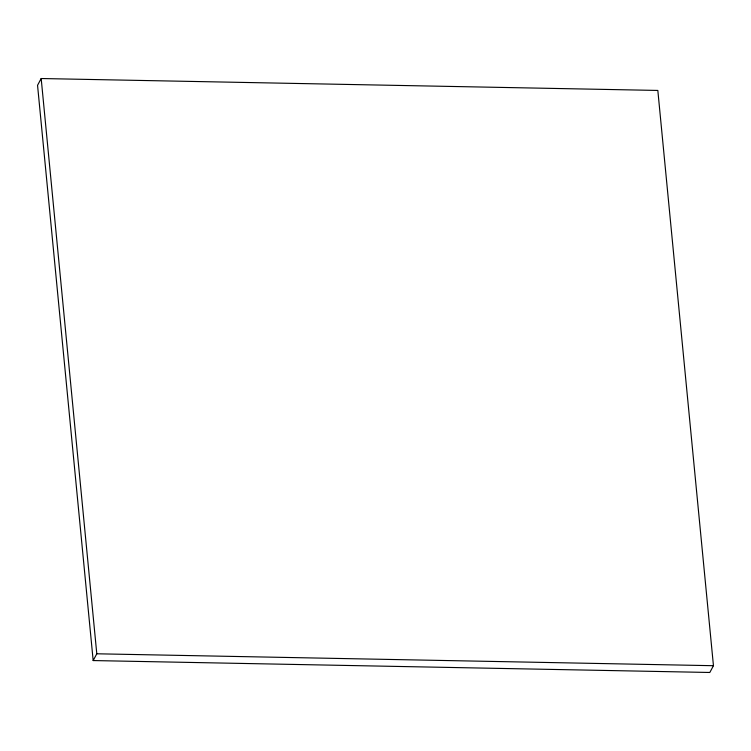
<?xml version="1.0" encoding="UTF-8"?>
<svg xmlns="http://www.w3.org/2000/svg" width="751" height="751" viewBox="0 0 751 751"><rect width="100%" height="100%" fill="white"/><g stroke="black" fill="none" stroke-linecap="round" stroke-linejoin="round"><path stroke-width="1.13" d="M41.183 78.526L37.55 85.295L93.171 660.561L709.817 672.474L713.45 665.705L657.829 90.439L41.183 78.526L96.795 653.792L93.171 660.561M96.795 653.792L713.45 665.705"/></g></svg>
